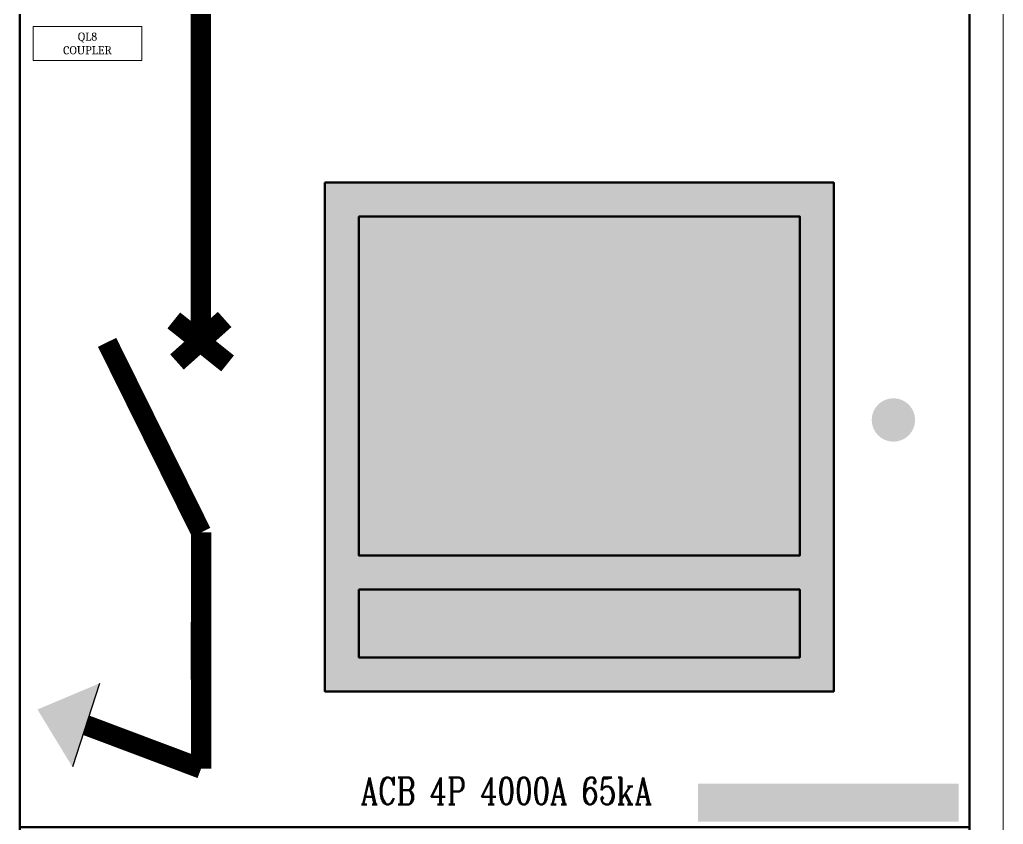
# Model space of a CAD drawing. Header units: millimetres. Extents: x -116965 to 323937, y 291661 to 566926.
# Drawn here: x -41632 to -40907, y 329092 to 329685 of the extents above; entities that cross this region are included whole.
import ezdxf
from ezdxf.enums import TextEntityAlignment as Align

# ---------------------------------------------------------------- set-up
doc = ezdxf.new("R2010")
doc.units = ezdxf.units.MM
doc.layers.get('0').update_dxf_attribs({"lineweight": 18})
doc.layers.add('C00-00-00', color=7, linetype='Continuous')
for name, color, linetype, true_color in [('C32-AD-3C', 7, 'Continuous', 0x32ad3c), ('C34-3A-40', 7, 'Continuous', 0x343a40), ('C49-50-57', 7, 'Continuous', 0x495057), ('CAD-B5-BD', 7, 'Continuous', 0xadb5bd), ('CB1-00-43', 7, 'Continuous', 0xb10043)]:
    doc.layers.add(name, color=color, linetype=linetype, true_color=true_color)
doc.styles.add('hw_Block', font='complex.shx', dxfattribs={"width": 0.75})
doc.styles.add('hw_Block.', font='Cambria.ttf')

# ---------------------------------------------------------------- blocks, each defined once
blk = doc.blocks.new('Load Outgoingx')
at = {"color": 0, "lineweight": 5, "ltscale": 0.7}
blk.add_lwpolyline([(10, -10), (10, -35), (90, -35), (90, -10)], close=True, dxfattribs=at)
at = {"color": 0, "lineweight": 5, "style": 'hw_Block.'}
for tag, p in [('LINE1', (50, -17.5)), ('LINE2', (50, -27.5))]:
    blk.add_attdef(tag, text='', height=6, dxfattribs=at).set_placement(p, align=Align.MIDDLE_CENTER)

msp = doc.modelspace()

# ---------------------------------------------------------------- hatches: boundary and pattern name
at = {"lineweight": -3, "ltscale": 5}
h = msp.add_hatch(color=1, dxfattribs=at)
h.dxf.hatch_style = 1
h.paths.add_polyline_path([(-41593.357115, 329133.997177), (-41573.442422, 329195.607217), (-41619.145167, 329176.35646)])
at = {"layer": 'C00-00-00'}
h = msp.add_hatch(color=256, dxfattribs=at)
h.dxf.hatch_style = 2
h.paths.add_polyline_path([(-41407.270918, 329564.67837), (-41032.323262, 329564.67837), (-41032.323262, 329189.730714), (-41407.270918, 329189.730714)])
h = msp.add_hatch(color=256, dxfattribs=at)
h.dxf.hatch_style = 2
h.paths.add_polyline_path([(-41167.304418, 329509.686049), (-41147.307208, 329509.686049), (-41147.307208, 329294.716058), (-41167.304418, 329294.716058)])
h = msp.add_hatch(color=256, dxfattribs=at)
h.dxf.hatch_style = 2
h.paths.add_polyline_path([(-41214.797787, 329474.690933), (-41182.302324, 329474.690933), (-41182.302324, 329449.694424), (-41214.797787, 329449.694424)])
h = msp.add_hatch(color=256, dxfattribs=at)
edge = h.paths.add_edge_path()
edge.add_arc((-40988.329402, 329389.702799), 15.997765, 0, 360)
h = msp.add_hatch(color=256, dxfattribs=at)
h.dxf.hatch_style = 2
h.paths.add_polyline_path([(-41132.309302, 329121.740205), (-40940.336102, 329121.740205), (-40940.336102, 329093.744114), (-41132.309302, 329093.744114)])
at = {"layer": 'C32-AD-3C'}
h = msp.add_hatch(color=256, dxfattribs=at)
h.dxf.hatch_style = 2
h.paths.add_polyline_path([(-41377.275106, 329464.69233), (-41322.282784, 329464.69233), (-41322.282784, 329364.706286), (-41377.275106, 329364.706286)])
h = msp.add_hatch(color=256, dxfattribs=at)
h.dxf.hatch_style = 2
h.paths.add_polyline_path([(-41257.291856, 329424.697911), (-41232.295346, 329424.697911), (-41232.295346, 329414.699308), (-41257.291856, 329414.699308)])
at = {"layer": 'C34-3A-40'}
h = msp.add_hatch(color=256, dxfattribs=at)
h.dxf.hatch_style = 2
h.paths.add_polyline_path([(-41382.274409, 329539.681861), (-41057.319771, 329539.681861), (-41057.319771, 329289.716755), (-41382.274409, 329289.716755)])
h = msp.add_hatch(color=256, dxfattribs=at)
h.dxf.hatch_style = 2
h.paths.add_polyline_path([(-41382.274409, 329264.720245), (-41057.319771, 329264.720245), (-41057.319771, 329214.727223), (-41382.274409, 329214.727223)])
at = {"layer": 'C49-50-57'}
h = msp.add_hatch(color=256, dxfattribs=at)
h.dxf.hatch_style = 2
h.paths.add_polyline_path([(-41167.304418, 329509.686049), (-41147.307208, 329509.686049), (-41147.307208, 329402.201051), (-41167.304418, 329402.201051)])
at = {"layer": 'CAD-B5-BD'}
h = msp.add_hatch(color=256, dxfattribs=at)
h.dxf.hatch_style = 2
h.paths.add_polyline_path([(-41372.275802, 329459.693027), (-41327.282083, 329459.693027), (-41327.282083, 329414.699308), (-41372.275802, 329414.699308)])
at = {"layer": 'CB1-00-43'}
h = msp.add_hatch(color=256, dxfattribs=at)
h.dxf.hatch_style = 2
h.paths.add_polyline_path([(-41257.291856, 329474.690933), (-41224.796393, 329474.690933), (-41224.796393, 329449.694424), (-41257.291856, 329449.694424)])

# ---------------------------------------------------------------- linework, layer by layer
at = {"color": 1, "lineweight": -3, "ltscale": 5}
msp.add_line((-41573.442422, 329195.607217), (-41593.357115, 329133.997177), dxfattribs=at)
msp.add_lwpolyline([(-40932.337221, 328239.556236), (-40907.337221, 328239.556236), (-40907.337221, 330439.556236), (-40932.337221, 330439.556236)], close=True)
at = {"color": 1, "lineweight": -3, "ltscale": 5, "const_width": 15}
for points in [[(-41498.848392, 329447.204542), (-41498.848392, 330189.584152)], [(-41479.025282, 329431.359905), (-41518.671502, 329463.04918)], [(-41516.329136, 329432.440454), (-41481.187788, 329463.769678)], [(-41498.495895, 329306.888933), (-41567.819363, 329446.888933)], [(-41498.495895, 329306.888933), (-41498.672143, 329198.316803)], [(-41498.495895, 329132.863331), (-41498.495895, 329306.888933)], [(-41498.495895, 329132.863331), (-41583.399769, 329164.802197)]]:
    msp.add_lwpolyline(points, dxfattribs=at)
at = {"layer": 'C00-00-00', "lineweight": 211}
msp.add_lwpolyline([(-41632.239512, 330439.556236), (-40932.337221, 330439.556236), (-40932.337221, 328239.863317), (-41632.239512, 328239.863317)], close=True, dxfattribs=at)
at = {"layer": 'C00-00-00', "lineweight": 100}
msp.add_lwpolyline([(-41632.239512, 329689.660924), (-40932.337221, 329689.660924), (-40932.337221, 329089.744674), (-41632.239512, 329089.744674)], close=True, dxfattribs=at)
at = {"layer": 'C00-00-00', "lineweight": 50}
for points in [[(-41407.270918, 329564.67837), (-41032.323262, 329564.67837), (-41032.323262, 329189.730714), (-41407.270918, 329189.730714)], [(-41382.274409, 329539.681861), (-41057.319771, 329539.681861), (-41057.319771, 329289.716755), (-41382.274409, 329289.716755)], [(-41382.274409, 329264.720245), (-41057.319771, 329264.720245), (-41057.319771, 329214.727223), (-41382.274409, 329214.727223)]]:
    msp.add_lwpolyline(points, close=True, dxfattribs=at)

# ---------------------------------------------------------------- block references
at = {"lineweight": -3}
msp.add_blockref('Load Outgoingx', (-41632.239512, 329689.660924), dxfattribs=at).add_auto_attribs({'LINE2': 'COUPLER', 'LINE1': 'QL8'})

# ---------------------------------------------------------------- texts
at = {"color": 2, "insert": (-41273.567876, 329116.353859), "char_height": 20, "attachment_point": 5, "style": 'hw_Block'}
msp.add_mtext_dynamic_manual_height_columns('ACB 4P 4000A 65kA', width=280.32785492, gutter_width=12.5, heights=[0], dxfattribs=at)

doc.saveas('drawing.dxf')
